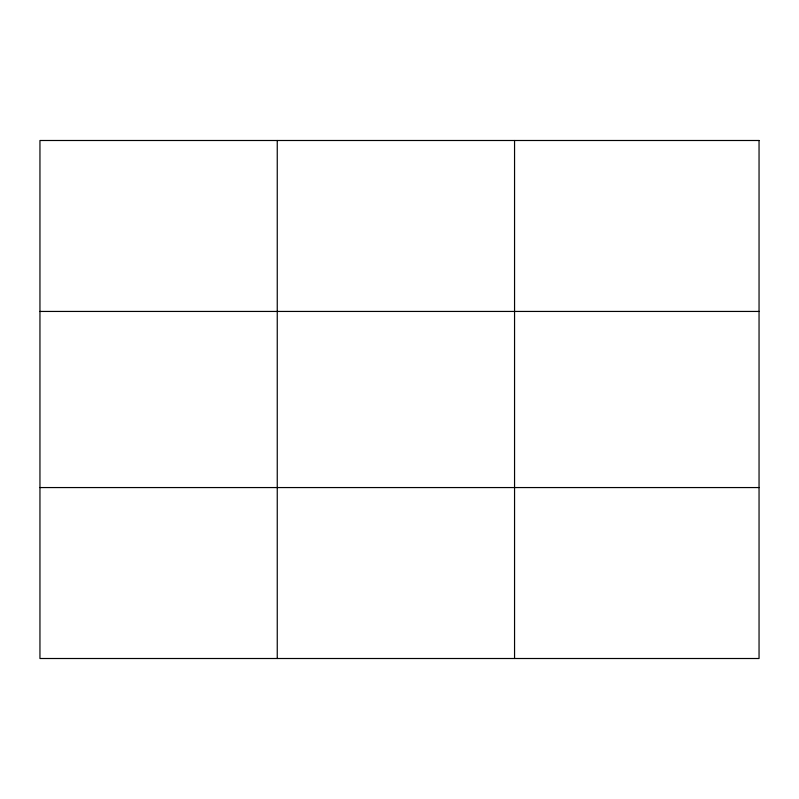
<?xml version="1.0" encoding="UTF-8"?>
<svg xmlns="http://www.w3.org/2000/svg" width="799" height="799" viewBox="0 0 799 799"><rect width="100%" height="100%" fill="white"/><g stroke="black" fill="none" stroke-linecap="round" stroke-linejoin="round"><path stroke-width="1.2" d="M277.253 140.494L277.253 658.506M514.556 140.494L514.556 658.506M39.95 311.44L759.05 311.44M39.95 487.56L759.05 487.56M759.05 140.494L759.05 658.506L39.95 658.506L39.95 140.494L759.05 140.494"/></g></svg>
